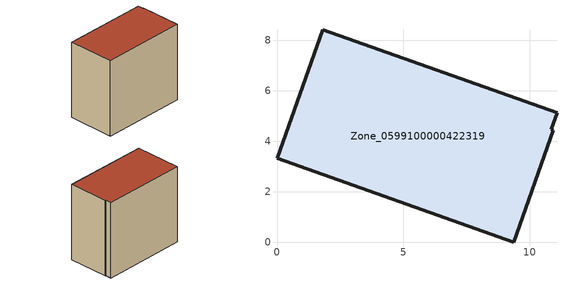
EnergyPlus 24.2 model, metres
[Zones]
Zone_0599100000422319
 floor ground (C_G): 1.81,8.41 11.08,5.12 10.85,4.47 10.93,4.43 9.37,0 0,3.32 z0.51
 wall outside (C_F): 0,3.32 9.37,0 10.93,4.43 10.85,4.47 11.08,5.12 1.81,8.41 0,3.32 z0.51:9.4
 roof outside (C_R): 11.08,5.12 1.81,8.41 0,3.32 9.37,0 10.93,4.43 10.85,4.47 z9.4
[BUILDING]
Pand.0599100000422319: North Axis=0; Terrain=City; Loads Convergence Tolerance Value=0.04; Temperature Convergence Tolerance Value=0.4; Solar Distribution=FullExterior; Maximum Number of Warmup Days=25; Minimum Number of Warmup Days=1
[Site:Location]
Rotterdam.The.Hague.AP_ZH_NLD Design_Conditions: Latitude=51.96; Longitude=4.45; Time Zone=1; Elevation=-4.5
[SITE:GROUNDTEMPERATURE:BUILDINGSURFACE]
18, 18, 18, 18, 18, 18, 18, 18, 18, 18, 18, 18
[MATERIAL] Thermal Absorptance=0.9; Solar Absorptance=0.7; Visible Absorptance=0.7
Name | Roughness | Thickness | Conductivity | Density | Specific Heat
G.TI.2006-2014 | MediumSmooth | 0.15 | 0.06 | 540 | 1210
F.TI.2006-2014 | Rough | 0.3 | 0.12 | 1920 | 840
R.TI.2006-2014 | MediumRough | 0.2 | 0.08 | 1500 | 1000
[CONSTRUCTION]
C_G: G.TI.2006-2014
C_F: F.TI.2006-2014
C_R: R.TI.2006-2014
[ZONE]
Zone_0599100000422319: Type=1; Multiplier=1; Ceiling Height=Autocalculate; Volume=Autocalculate; Floor Area=autocalculate; Part of Total Floor Area=Yes
[ZONEINFILTRATION:DESIGNFLOWRATE]
Infil_Zone_0599100000422319: Zone or ZoneList or Space or SpaceList=Zone_0599100000422319; Schedule=AlwaysOn; Design Flow Rate Calculation Method=Flow/Area; Flow Rate per Floor Area=0.0015; Constant Term Coefficient=1; Temperature Term Coefficient=0; Velocity Term Coefficient=0; Velocity Squared Term Coefficient=0
[HVACTEMPLATE:ZONE:IDEALLOADSAIRSYSTEM]
Zone_0599100000422319: Maximum Heating Supply Air Temperature=50; Minimum Cooling Supply Air Temperature=13; Maximum Heating Supply Air Humidity Ratio=0.0156; Minimum Cooling Supply Air Humidity Ratio=0.0077; Heating Limit=NoLimit; Cooling Limit=NoLimit; Dehumidification Control Type=ConstantSensibleHeatRatio; Cooling Sensible Heat Ratio=0.7; Dehumidification Setpoint=60; Humidification Control Type=None; Humidification Setpoint=30; Outdoor Air Method=None; Outdoor Air Flow Rate per Person=0.00944; Outdoor Air Flow Rate per Zone Floor Area=0; Outdoor Air Flow Rate per Zone=0; Demand Controlled Ventilation Type=None; Outdoor Air Economizer Type=NoEconomizer; Heat Recovery Type=None; Sensible Heat Recovery Effectiveness=0.7; Latent Heat Recovery Effectiveness=0.65
[ZONECONTROL:THERMOSTAT]
ThermostatControl_Zone_0599100000422319: Zone or ZoneList=Zone_0599100000422319; Control Type Schedule=DualSetpointControlType; Control 1=Thermostat_Zone_0599100000422319; Temperature Difference Between Cutout And Setpoint=0
[THERMOSTATSETPOINT:DUALSETPOINT]
Thermostat_Zone_0599100000422319: Heating Setpoint Temperature Schedule=HeatingSetpoint_Zone_0599100000422319; Cooling Setpoint Temperature Schedule=CoolingSetpoint_Zone_0599100000422319
[SCHEDULE:COMPACT]
HeatingSetpoint_Zone_0599100000422319: Through: 12/31, For: AllDays, Until: 24:00, 21
CoolingSetpoint_Zone_0599100000422319: Through: 12/31, For: AllDays, Until: 24:00, 24
DualSetpointControlType: Through: 12/31, For: AllDays, Until: 24:00, 4
AlwaysOn: Through: 12/31, For: AllDays, Until: 24:00, 1
